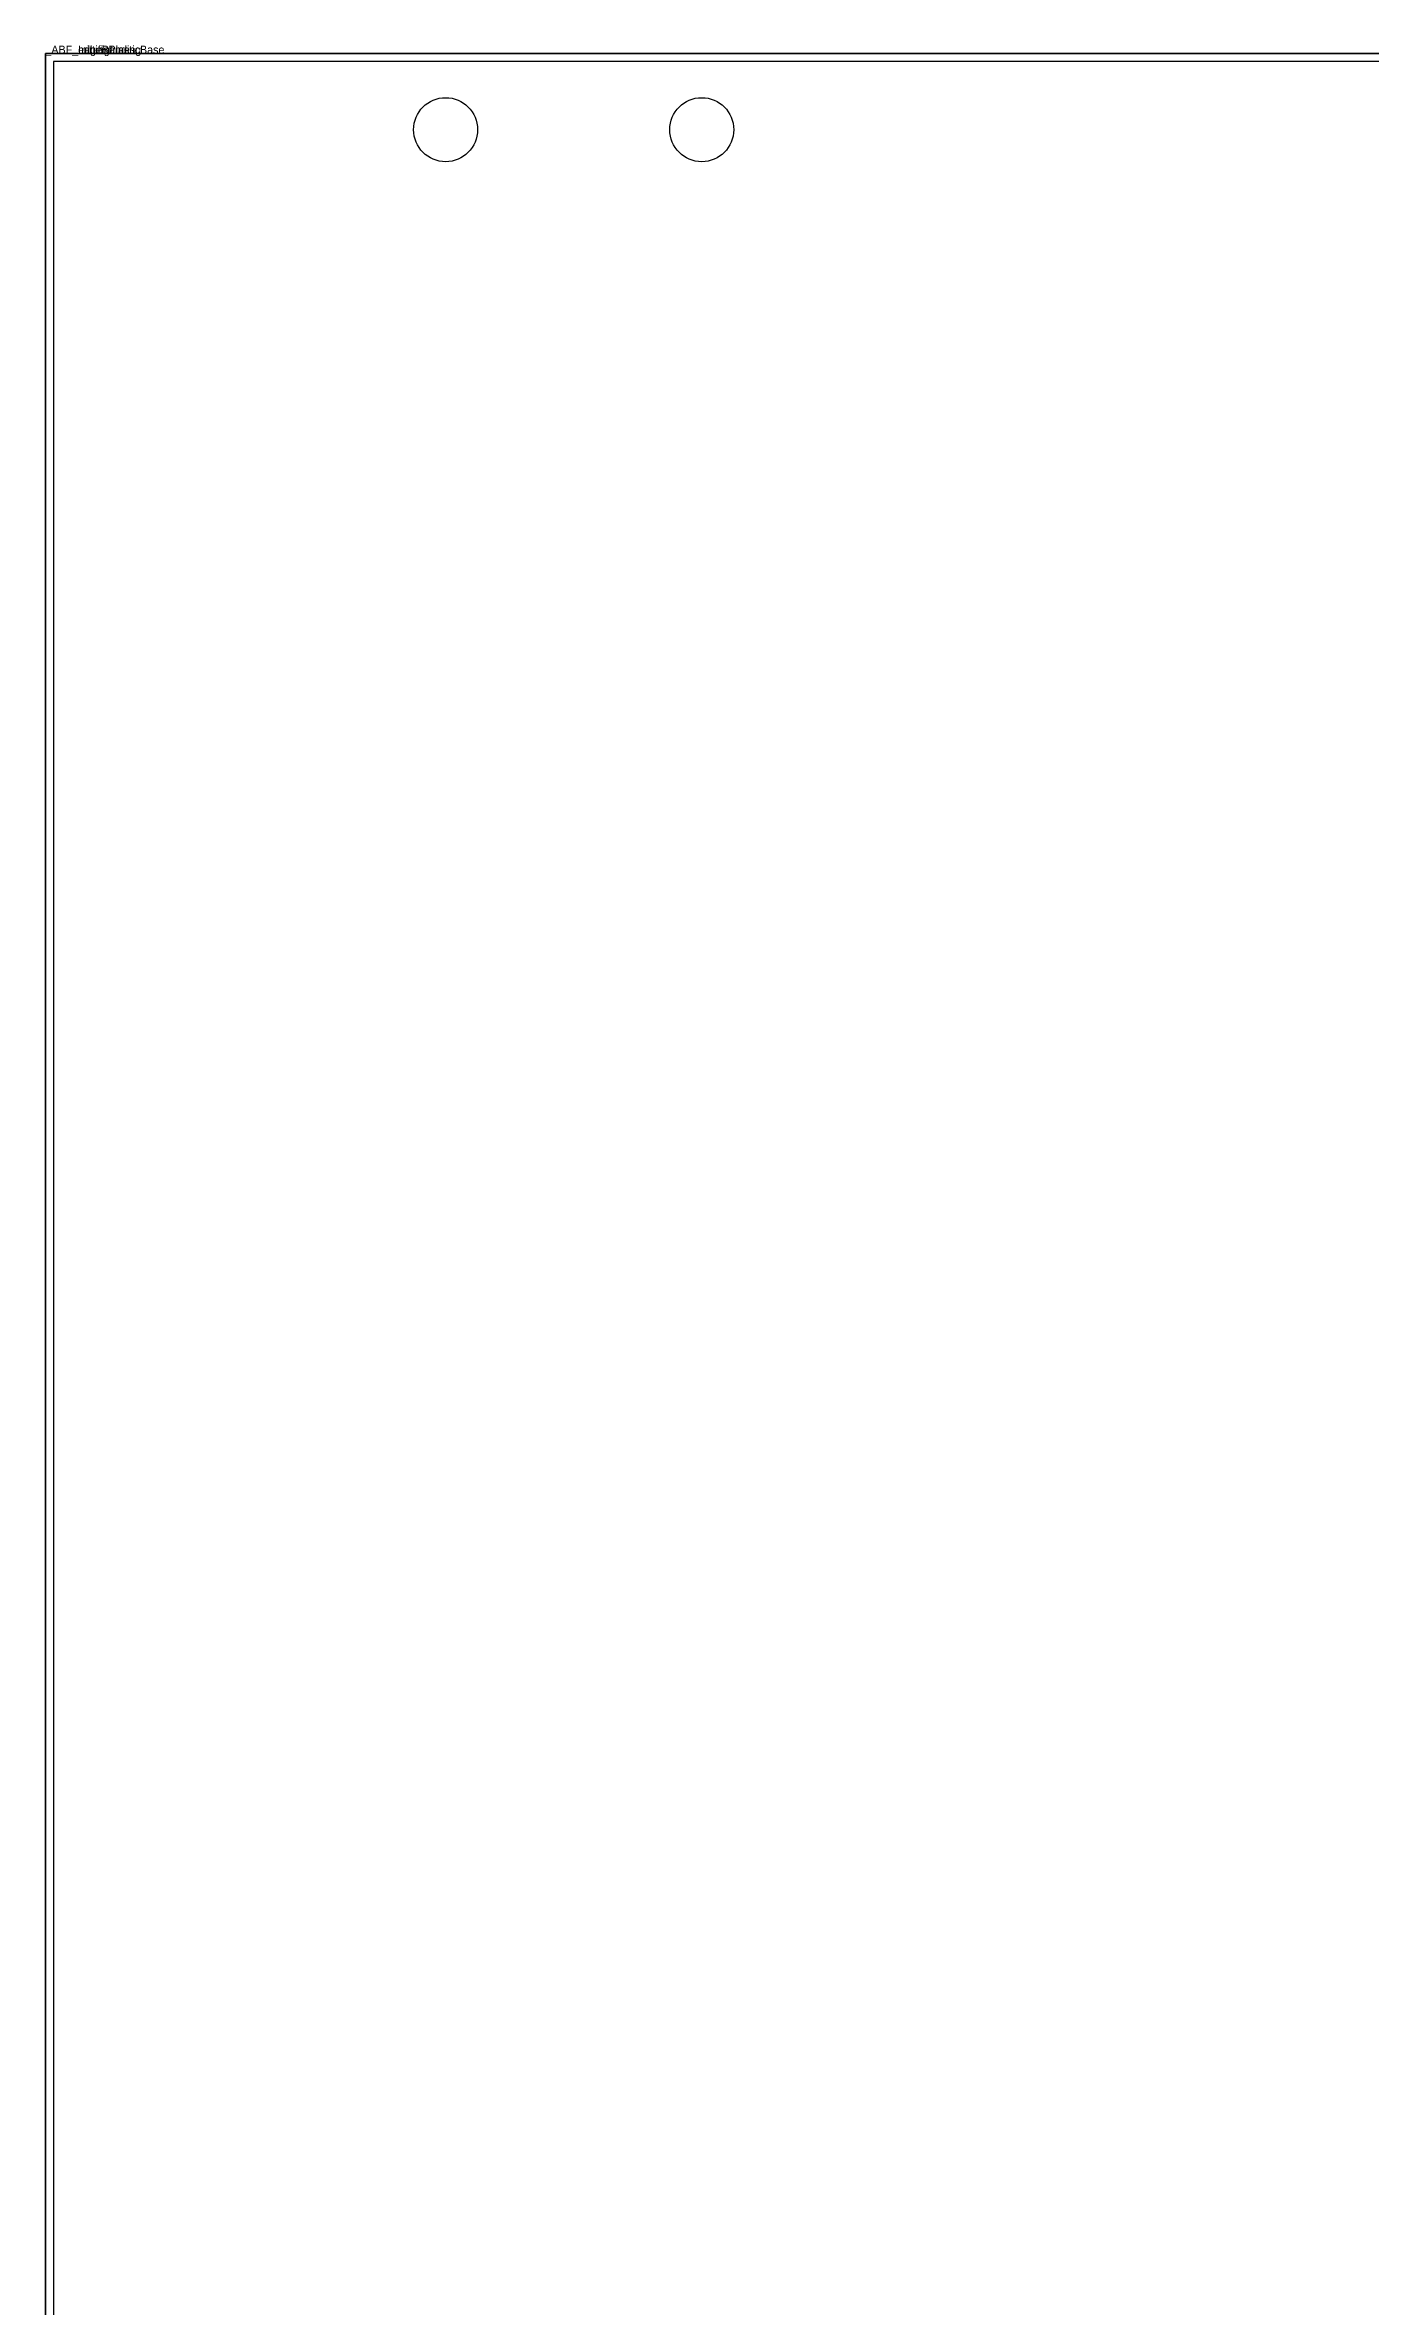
# Model space of a CAD drawing. Header units: millimetres. Extents: x -3498 to 36, y -676 to 1664.
# Drawn here: x -1177.5 to -1011.9, y 858.4 to 1141.1 of the extents above; entities that cross this region are included whole.
import ezdxf

# ---------------------------------------------------------------- set-up
doc = ezdxf.new("R2010")
doc.units = ezdxf.units.MM
doc.header["$LTSCALE"] = 25.4
doc.layers.get('0').update_dxf_attribs({"true_color": 0xffffff})
for name, color, linetype, true_color in [('ABF_cuttingLines', 134, 'Continuous', 0x009987), ('ABF_edgeBanding', 252, 'Continuous', 0x777799), ('ABF_Label', 36, 'Continuous', 0x664400), ('DEPTH12-$38878', 34, 'Continuous', 0xaa4400), ('DEPTH13', 32, 'Continuous', 0xcc6600), ('DEPTH13_5-$89199', 172, 'Continuous', 0x0000cc)]:
    doc.layers.add(name, color=color, linetype=linetype, true_color=true_color)

# ---------------------------------------------------------------- blocks, each defined once
blk = doc.blocks.new('Group23#1')
at = {"layer": 'DEPTH12-$38878', "color": 0, "extrusion": (0, 0, -1)}
blk.add_circle((0, -9), 4, dxfattribs=at)
at = {"layer": 'DEPTH13', "color": 0, "extrusion": (0, 0, -1)}
blk.add_circle((-32, -9), 4, dxfattribs=at)
blk = doc.blocks.new('Group27#1')
at = {"layer": 'DEPTH12-$38878', "color": 0, "extrusion": (0, 0, -1)}
blk.add_circle((0, -9), 4, dxfattribs=at)
at = {"layer": 'DEPTH13', "color": 0, "extrusion": (0, 0, -1)}
blk.add_circle((32, -9), 4, dxfattribs=at)
blk = doc.blocks.new('Group39#1')
blk = doc.blocks.new('Group43#1')
blk = doc.blocks.new('Group75#1')
blk = doc.blocks.new('Group79#1')
blk = doc.blocks.new('Group103#1')
at = {"layer": 'DEPTH12-$38878', "color": 0, "extrusion": (0, 0, -1)}
blk.add_circle((9, 0), 4, dxfattribs=at)
at = {"layer": 'DEPTH13_5-$89199', "color": 0, "extrusion": (0, 0, -1)}
blk.add_circle((9, 32), 5, dxfattribs=at)
blk = doc.blocks.new('Group107#1')
blk = doc.blocks.new('Group111#1')
blk = doc.blocks.new('Group199#1')
blk = doc.blocks.new('Group217#1')
at = {"layer": 'ABF_cuttingLines', "color": 0}
blk.add_polyline3d([(1, -1, 0), (1, -1139, 0), (399, -1139, 0), (399, -1, 0), (1, -1, 0)], close=True, dxfattribs=at)
blk = doc.blocks.new('Group218#1')
blk = doc.blocks.new('___#8')
at = {"color": 0}
for p, q in [((0, 0, 18), (400, 0, 18)), ((0, -1140, 18), (0, 0, 18)), ((0, 0), (400, 0)), ((0, -1140), (0, 0)), ((0, 0, 18), (400, 0, 18)), ((0, 0), (400, 0)), ((0, 0, 18), (0, 0)), ((0, -1140, 18), (0, 0, 18)), ((0, 0, 18), (0, 0)), ((0, -1140), (0, 0))]:
    blk.add_line(p, q, dxfattribs=at)
at = {"color": 0, "extrusion": (0, 0, -1)}
ref = blk.add_blockref('Group23#1', (-50, -18.5, -18), dxfattribs=dict(at, rotation=180))
ref.add_attrib('Skp_GroupInstanceName', '_ABF_minifixPlasticBase', (0, 0), dxfattribs={"height": 1})
ref = blk.add_blockref('Group27#1', (-350, -18.5, -18), dxfattribs=dict(at, rotation=180))
ref.add_attrib('Skp_GroupInstanceName', '_ABF_minifixPlasticBase', (0, 0), dxfattribs={"height": 1})
ref = blk.add_blockref('Group39#1', (-50, -1121.5, -18), dxfattribs=dict(at, rotation=180))
ref.add_attrib('Skp_GroupInstanceName', '_ABF_minifixPlasticBase', (0, 0), dxfattribs={"height": 1})
ref = blk.add_blockref('Group43#1', (-350, -1121.5, -18), dxfattribs=dict(at, rotation=180))
ref.add_attrib('Skp_GroupInstanceName', '_ABF_minifixPlasticBase', (0, 0), dxfattribs={"height": 1})
ref = blk.add_blockref('Group75#1', (-73, -579, -18), dxfattribs=dict(at, rotation=180))
ref.add_attrib('Skp_GroupInstanceName', '_ABF_minifixPlasticBase', (0, 0), dxfattribs={"height": 1})
ref = blk.add_blockref('Group79#1', (-331.5, -579, -18), dxfattribs=dict(at, rotation=180))
ref.add_attrib('Skp_GroupInstanceName', '_ABF_minifixPlasticBase', (0, 0), dxfattribs={"height": 1})
ref = blk.add_blockref('Group103#1', (-399.5, -68.5, -18), dxfattribs=dict(at, rotation=180))
ref.add_attrib('Skp_GroupInstanceName', '_ABF_minifixPlasticBase', (0, 0), dxfattribs={"height": 1})
ref = blk.add_blockref('Group107#1', (-399.5, -570, -18), dxfattribs=dict(at, rotation=180))
ref.add_attrib('Skp_GroupInstanceName', '_ABF_minifixPlasticBase', (0, 0), dxfattribs={"height": 1})
ref = blk.add_blockref('Group111#1', (-399.5, -1071.5, -18), dxfattribs=dict(at, rotation=180))
ref.add_attrib('Skp_GroupInstanceName', '_ABF_minifixPlasticBase', (0, 0), dxfattribs={"height": 1})
at = {"layer": 'ABF_cuttingLines', "color": 0}
ref = blk.add_blockref('Group217#1', (0, 0, 18), dxfattribs=at)
ref.add_attrib('Skp_GroupInstanceName', '_ABF_cuttingLines', (0, 0), dxfattribs={"layer": '0', "height": 1})
at = {"layer": 'ABF_edgeBanding', "color": 0}
ref = blk.add_blockref('Group218#1', (0, 0, 18), dxfattribs=at)
ref.add_attrib('Skp_GroupInstanceName', '_ABF_edgeBanding', (0, 0), dxfattribs={"layer": '0', "height": 1})
at = {"layer": 'ABF_Label', "color": 0}
ref = blk.add_blockref('Group199#1', (200, -570, 18), dxfattribs=dict(at, xscale=1.574803149606299, yscale=1.574803149606299, rotation=90))
ref.add_attrib('Skp_GroupInstanceName', '_ABF_Label', (0, 0), dxfattribs={"layer": '0', "height": 1})
at = {"color": 7, "true_color": 0xffffff}
mesh = blk.add_polyface(dxfattribs=at)
corners = [(0, -1140, 18), (400, 0, 18), (0, 0, 18), (400, -1140, 18)]
mesh.append_faces([[corners[k] for k in face] for face in [(0, 1, 2), (1, 0, 3)]], dxfattribs={"vtx0": -1, "color": 7})
at = {"color": 0}
mesh = blk.add_polyface(dxfattribs=at)
corners = [(400, 0), (0, -1140), (0, 0), (400, -1140)]
mesh.append_faces([[corners[k] for k in face] for face in [(0, 1, 2), (1, 0, 3)]], dxfattribs={"vtx0": -1, "color": 0})
mesh = blk.add_polyface(dxfattribs=at)
corners = [(0, 0, 18), (400, 0), (0, 0), (400, 0, 18)]
mesh.append_faces([[corners[k] for k in face] for face in [(0, 1, 2), (1, 0, 3)]], dxfattribs={"vtx0": -1, "color": 0})
mesh = blk.add_polyface(dxfattribs=at)
corners = [(0, 0, 18), (0, -1140), (0, -1140, 18), (0, 0)]
mesh.append_faces([[corners[k] for k in face] for face in [(0, 1, 2), (1, 0, 3)]], dxfattribs={"vtx0": -1, "color": 0})
blk = doc.blocks.new('THICKNESS_18')
at = {"color": 0}
blk.add_blockref('___#8', (-1177.5, 1140), dxfattribs=at)

msp = doc.modelspace()

# ---------------------------------------------------------------- block references
at = {"color": 0}
msp.add_blockref('THICKNESS_18', (0, 0), dxfattribs=at)

doc.saveas('drawing.dxf')
